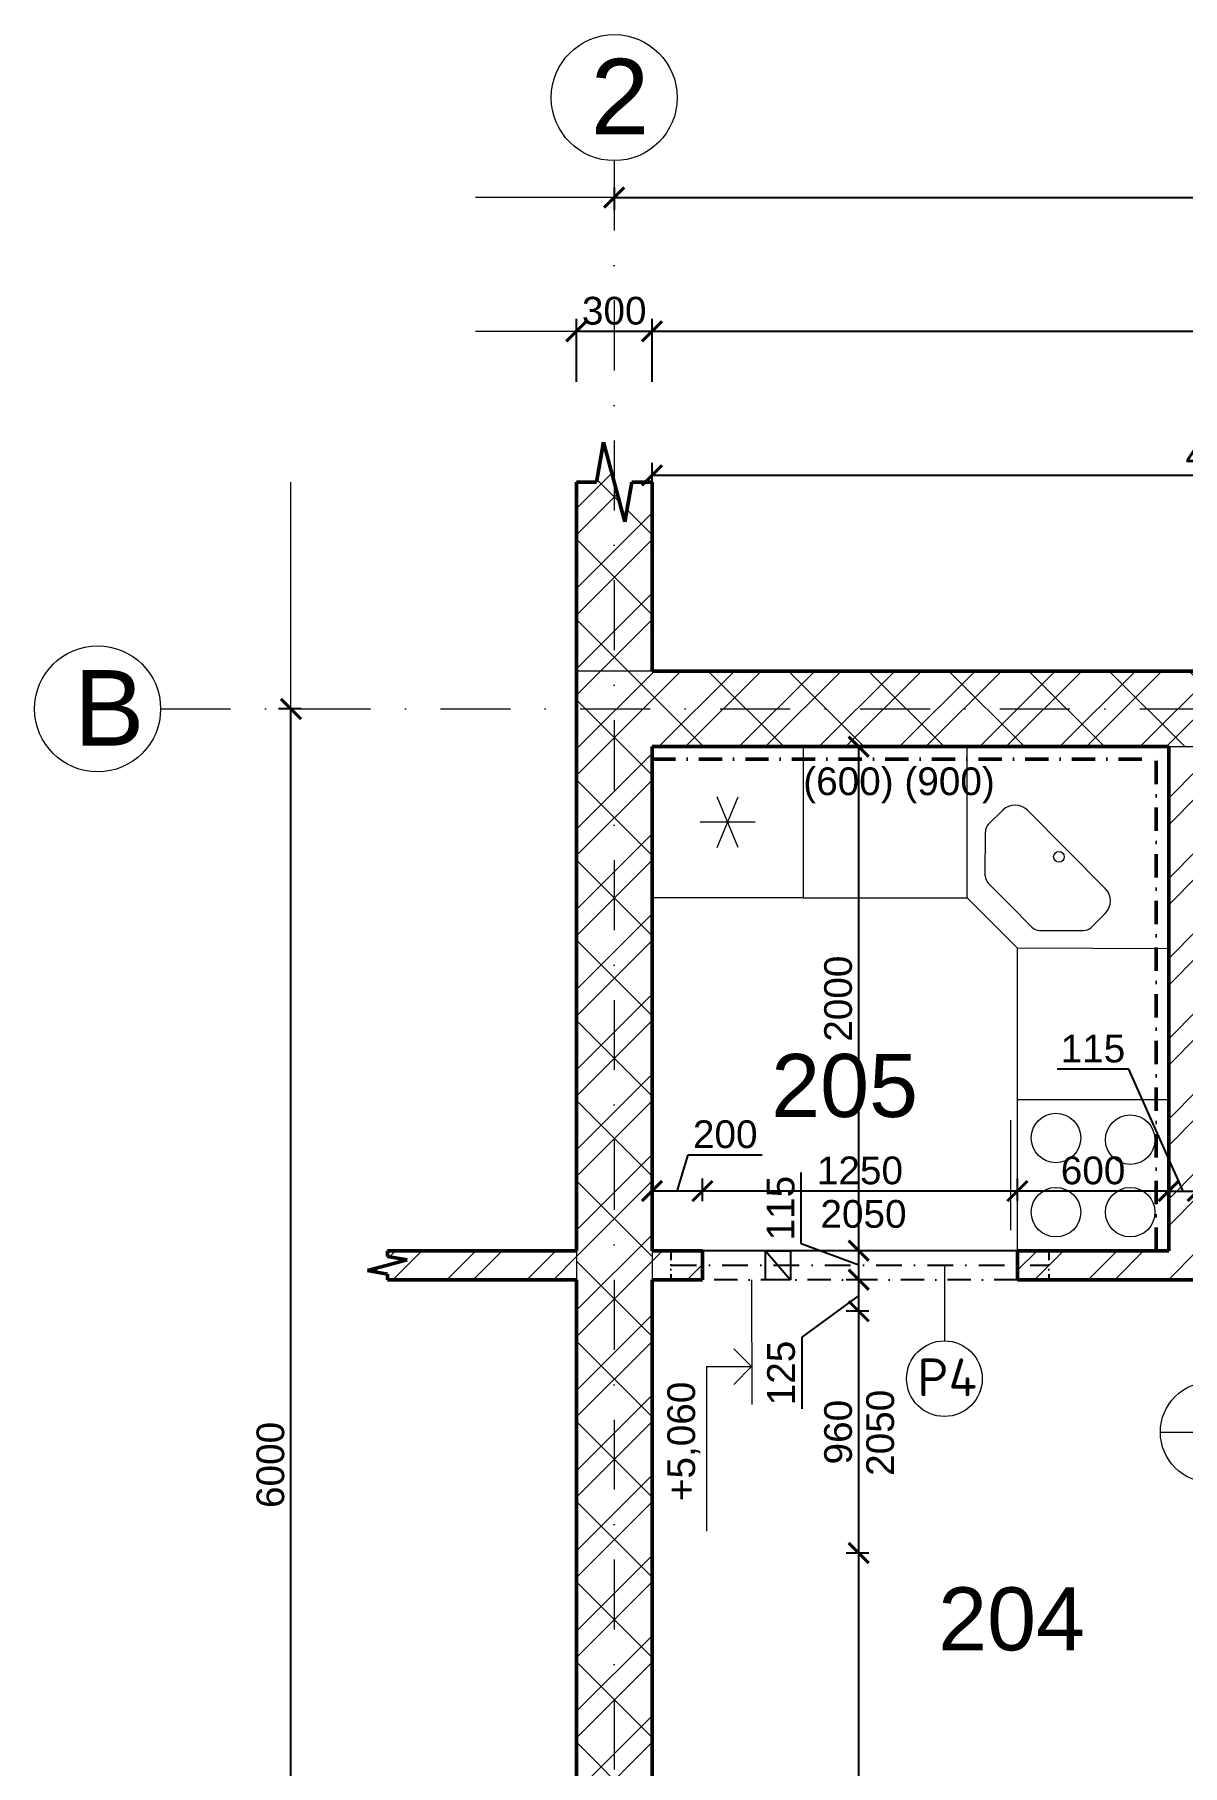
# Model space of a CAD drawing. Header units: millimetres. Extents: x 6026 to 16126, y -569 to 9737.
# Drawn here: x 6026 to 10580, y 2870 to 9737 of the extents above; entities that cross this region are included whole.
import ezdxf

# ---------------------------------------------------------------- set-up
doc = ezdxf.new("R2010")
doc.units = ezdxf.units.MM
doc.header["$LTSCALE"] = 185
doc.linetypes.add('DASHDOT', pattern=[1, 0.5, -0.25, 0, -0.25])
doc.linetypes.add('DIVIDE', pattern=[1.25, 0.5, -0.25, 0, -0.25, 0, -0.25])
for name, color, linetype, lineweight in [('00 popis', 7, 'Continuous', 13), ('00 zařizováky', 7, 'Continuous', 13), ('00 zdivo', 7, 'Continuous', 50), ('00 šrafy', 7, 'Continuous', 13), ('01 tenká čerchovaná', 7, 'DASHDOT', 13), ('01 tlustá dvojčerchovaná', 7, 'DIVIDE', 25), ('01 tlustá plná', 7, 'Continuous', 25), ('01 tlustá čerchovaná', 7, 'DASHDOT', 25), ('01 velmi tlustá plná', 7, 'Continuous', 50), ('oklady', 7, 'DASHDOT', 50)]:
    doc.layers.add(name, color=color, linetype=linetype, lineweight=lineweight)
doc.styles.add('ISOCPEUR', font='isocpeur.ttf')
doc.styles.add('koty4', font='arial.ttf', dxfattribs={"height": 110})
doc.styles.add('místnosti', font='arial.ttf', dxfattribs={"height": 250})
doc.styles.add('osy4', font='arial.ttf', dxfattribs={"height": 300})
doc.dimstyles.new('moje koty osy', dxfattribs={"dimscale": 40, "dimtxt": 110, "dimasz": 2, "dimexe": 1.25, "dimexo": 0.0005, "dimtad": 1, "dimtxsty": 'koty4', "dimblk": 'ARCHTICK', "dimcen": 2.5, "dimadec": 0, "dimazin": 0, "dimtfac": 1, "dimtmove": 0, "dimatfit": 3, "dimfxl": 1, "dimfxlon": 1, "dimarcsym": 0})
doc.dimstyles.new('osy 5', dxfattribs={"dimscale": 40, "dimtxt": 110, "dimasz": 2, "dimexe": 1.25, "dimexo": 0.0005, "dimtad": 1, "dimtxsty": 'koty4', "dimblk": 'ARCHTICK', "dimcen": 2.5, "dimadec": 0, "dimazin": 0, "dimtfac": 1, "dimtmove": 0, "dimatfit": 3, "dimfxl": 5, "dimfxlon": 1, "dimarcsym": 0})
pattern_1 = [(45, (0, 0), (-159.099, 159.099), []), (45, (105, 0), (-159.099, 159.099), [])]

# ---------------------------------------------------------------- blocks, each defined once
blk = doc.blocks.new('SPORÁK')
at = {"layer": '00 zařizováky'}
for p, q in [((385817, 335144), (385817, 335694)), ((385817, 335694), (386367, 335694)), ((386367, 335694), (386367, 335144)), ((386367, 335144), (385817, 335144)), ((385892, 335119), (386292, 335119))]:
    blk.add_line(p, q, dxfattribs=at)
for centre in [(385963.4, 335554), (386227, 335554), (385957, 335284), (386227, 335284)]:
    blk.add_circle(centre, 90, dxfattribs=at)
blk = doc.blocks.new('LEDNIČKA')
at = {"layer": '00 zařizováky'}
for p, q in [((387529.2, 336448.8), (387529.2, 336998.8)), ((387529.2, 336998.8), (388079.2, 336998.8)), ((388079.2, 336998.8), (388079.2, 336448.8)), ((387766, 336631.4), (387842.5, 336816.2)), ((387842.5, 336631.4), (387766, 336816.2)), ((387904.2, 336723.8), (387704.2, 336723.8)), ((388079.2, 336448.8), (387529.2, 336448.8))]:
    blk.add_line(p, q, dxfattribs=at)
blk = doc.blocks.new('_ArchTick')
at = {"color": 0, "linetype": 'ByBlock', "const_width": 0.15}
blk.add_lwpolyline([(-0.5, -0.5), (0.5, 0.5)], dxfattribs=at)
blk = doc.blocks.new('*D33')
at = {"layer": '00 popis', "color": 0, "lineweight": -2, "transparency": 16777216}
for p, q in [((7082.8, 7061.9), (6992.8, 7061.9)), ((7042.8, 1061.9), (7042.8, 7061.9)), ((7082.8, 1061.9), (6992.8, 1061.9))]:
    blk.add_line(p, q, dxfattribs=at)
at = {"layer": 'Defpoints', "color": 0, "transparency": 16777216}
for p in [(7042.8, 7061.9), (8175.5, 7061.9), (7453.9, 1061.9)]:
    blk.add_point(p, dxfattribs=at)
at = {"layer": '00 popis', "color": 0, "lineweight": -2, "transparency": 16777216, "xscale": 80, "yscale": 80, "zscale": 80}
for p, rotation in [((7042.8, 7061.9), 90), ((7042.8, 1061.9), 270)]:
    blk.add_blockref('_ArchTick', p, dxfattribs=dict(at, rotation=rotation))
at = {"layer": '00 popis', "color": 0, "transparency": 16777216, "insert": (6961.7, 4061.9), "char_height": 110, "attachment_point": 5, "rotation": 90, "style": 'koty4'}
blk.add_mtext('6000', dxfattribs=at)
blk = doc.blocks.new('*D36')
at = {"layer": '00 popis', "color": 0, "lineweight": -2, "transparency": 16777216}
for p, q in [((8475.5, 7788.4), (8475.5, 8038.4)), ((13050.5, 7788.4), (13050.5, 8038.4)), ((13050.5, 7988.4), (8475.5, 7988.4))]:
    blk.add_line(p, q, dxfattribs=at)
at = {"layer": 'Defpoints', "color": 0, "transparency": 16777216}
for p in [(8475.5, 7988.4), (8475.5, 7058), (13050.5, 7058)]:
    blk.add_point(p, dxfattribs=at)
at = {"layer": '00 popis', "color": 0, "lineweight": -2, "transparency": 16777216, "xscale": 80, "yscale": 80, "zscale": 80, "rotation": 180}
blk.add_blockref('_ArchTick', (8475.5, 7988.4), dxfattribs=at)
at = {"layer": '00 popis', "color": 0, "lineweight": -2, "transparency": 16777216, "xscale": 80, "yscale": 80, "zscale": 80}
blk.add_blockref('_ArchTick', (13050.5, 7988.4), dxfattribs=at)
at = {"layer": '00 popis', "color": 0, "transparency": 16777216, "insert": (10763, 8069.3), "char_height": 110, "attachment_point": 5, "style": 'koty4'}
blk.add_mtext('4575', dxfattribs=at)
blk = doc.blocks.new('*D38')
at = {"layer": '00 popis', "color": 0, "lineweight": -2, "transparency": 16777216}
for p, q in [((8475.5, 8359.8), (8475.5, 8609.8)), ((14175.5, 8359.8), (14175.5, 8609.8)), ((14175.5, 8559.8), (8475.5, 8559.8))]:
    blk.add_line(p, q, dxfattribs=at)
at = {"layer": 'Defpoints', "color": 0, "transparency": 16777216}
for p in [(8475.5, 8559.8), (8475.5, 7802.1), (14175.5, 7796.7)]:
    blk.add_point(p, dxfattribs=at)
at = {"layer": '00 popis', "color": 0, "lineweight": -2, "transparency": 16777216, "xscale": 80, "yscale": 80, "zscale": 80, "rotation": 180}
blk.add_blockref('_ArchTick', (8475.5, 8559.8), dxfattribs=at)
at = {"layer": '00 popis', "color": 0, "lineweight": -2, "transparency": 16777216, "xscale": 80, "yscale": 80, "zscale": 80}
blk.add_blockref('_ArchTick', (14175.5, 8559.8), dxfattribs=at)
at = {"layer": '00 popis', "color": 0, "transparency": 16777216, "insert": (11325.5, 8640.9), "char_height": 110, "attachment_point": 5, "style": 'koty4'}
blk.add_mtext('5700', dxfattribs=at)
blk = doc.blocks.new('*D39')
at = {"layer": '00 popis', "color": 0, "lineweight": -2, "transparency": 16777216}
for p, q in [((8175.5, 8359.8), (8175.5, 8609.8)), ((8475.5, 8359.8), (8475.5, 8609.8)), ((8475.5, 8559.8), (8175.5, 8559.8))]:
    blk.add_line(p, q, dxfattribs=at)
at = {"layer": 'Defpoints', "color": 0, "transparency": 16777216}
for p in [(8175.5, 8559.8), (8175.5, 7796.7), (8475.5, 7802.1)]:
    blk.add_point(p, dxfattribs=at)
at = {"layer": '00 popis', "color": 0, "lineweight": -2, "transparency": 16777216, "xscale": 80, "yscale": 80, "zscale": 80, "rotation": 180}
blk.add_blockref('_ArchTick', (8175.5, 8559.8), dxfattribs=at)
at = {"layer": '00 popis', "color": 0, "lineweight": -2, "transparency": 16777216, "xscale": 80, "yscale": 80, "zscale": 80}
blk.add_blockref('_ArchTick', (8475.5, 8559.8), dxfattribs=at)
at = {"layer": '00 popis', "color": 0, "transparency": 16777216, "insert": (8325.5, 8641), "char_height": 110, "attachment_point": 5, "style": 'koty4'}
blk.add_mtext('300', dxfattribs=at)
blk = doc.blocks.new('*D40')
at = {"layer": '00 popis', "color": 0, "lineweight": -2, "transparency": 16777216}
for p, q in [((8325.5, 9130.9), (8325.5, 9040.9)), ((8325.5, 9090.9), (14325.5, 9090.9)), ((14325.5, 9130.9), (14325.5, 9040.9))]:
    blk.add_line(p, q, dxfattribs=at)
at = {"layer": 'Defpoints', "color": 0, "transparency": 16777216}
for p in [(8325.5, 9382.2), (14325.5, 9382.2), (14325.5, 9090.9)]:
    blk.add_point(p, dxfattribs=at)
at = {"layer": '00 popis', "color": 0, "lineweight": -2, "transparency": 16777216, "xscale": 80, "yscale": 80, "zscale": 80, "rotation": 180}
blk.add_blockref('_ArchTick', (8325.5, 9090.9), dxfattribs=at)
at = {"layer": '00 popis', "color": 0, "lineweight": -2, "transparency": 16777216, "xscale": 80, "yscale": 80, "zscale": 80}
blk.add_blockref('_ArchTick', (14325.5, 9090.9), dxfattribs=at)
at = {"layer": '00 popis', "color": 0, "transparency": 16777216, "insert": (11325.5, 9172), "char_height": 110, "attachment_point": 5, "style": 'koty4'}
blk.add_mtext('6000', dxfattribs=at)
blk = doc.blocks.new('*D45')
at = {"layer": '00 popis', "color": 0, "lineweight": -2, "transparency": 16777216}
for p, q in [((10366.8, 5632), (10083.3, 5632)), ((10583, 5148.6), (10366.8, 5632)), ((10525.5, 5108.6), (10525.5, 5198.6)), ((10640.5, 5108.6), (10640.5, 5198.6)), ((10525.5, 5148.6), (10640.5, 5148.6))]:
    blk.add_line(p, q, dxfattribs=at)
at = {"layer": 'Defpoints', "color": 0, "transparency": 16777216}
for p in [(10640.5, 5148.6), (10525.5, 4911.9), (10640.5, 4911.9)]:
    blk.add_point(p, dxfattribs=at)
at = {"layer": '00 popis', "color": 0, "lineweight": -2, "transparency": 16777216, "xscale": 80, "yscale": 80, "zscale": 80, "rotation": 180}
blk.add_blockref('_ArchTick', (10525.5, 5148.6), dxfattribs=at)
at = {"layer": '00 popis', "color": 0, "lineweight": -2, "transparency": 16777216, "xscale": 80, "yscale": 80, "zscale": 80}
blk.add_blockref('_ArchTick', (10640.5, 5148.6), dxfattribs=at)
at = {"layer": '00 popis', "color": 0, "transparency": 16777216, "insert": (10225, 5713.2), "char_height": 110, "attachment_point": 5, "style": 'koty4'}
blk.add_mtext('115', dxfattribs=at)
blk = doc.blocks.new('*D56')
at = {"layer": '00 popis', "color": 0, "lineweight": -2, "transparency": 16777216}
for p, q in [((10840.5, 6911.9), (10753.8, 6911.9)), ((10803.8, 6911.9), (10803.8, 6311.9)), ((10840.5, 6311.9), (10753.8, 6311.9))]:
    blk.add_line(p, q, dxfattribs=at)
at = {"layer": 'Defpoints', "color": 0, "transparency": 16777216}
for p in [(10840.5, 6911.9), (10803.8, 6311.9), (10840.5, 6311.9)]:
    blk.add_point(p, dxfattribs=at)
at = {"layer": '00 popis', "color": 0, "lineweight": -2, "transparency": 16777216, "xscale": 80, "yscale": 80, "zscale": 80}
for p, rotation in [((10803.8, 6911.9), 90), ((10803.8, 6311.9), 270)]:
    blk.add_blockref('_ArchTick', p, dxfattribs=dict(at, rotation=rotation))
at = {"layer": '00 popis', "color": 0, "transparency": 16777216, "insert": (10722.6, 6611.9), "char_height": 110, "attachment_point": 5, "rotation": 90, "style": 'koty4'}
blk.add_mtext('    600', dxfattribs=at)
blk = doc.blocks.new('*D61')
at = {"layer": '00 popis', "color": 0, "lineweight": -2, "transparency": 16777216}
for p, q in [((9335.5, 3711.9), (9245.5, 3711.9)), ((9295.5, 1211.9), (9295.5, 3711.9)), ((9287.8, 1211.9), (9345.5, 1211.9))]:
    blk.add_line(p, q, dxfattribs=at)
at = {"layer": 'Defpoints', "color": 0, "transparency": 16777216}
for p in [(9295.5, 3711.9), (11685.5, 3711.9), (9287.7, 1211.9)]:
    blk.add_point(p, dxfattribs=at)
at = {"layer": '00 popis', "color": 0, "lineweight": -2, "transparency": 16777216, "xscale": 80, "yscale": 80, "zscale": 80}
for p, rotation in [((9295.5, 3711.9), 90), ((9295.5, 1211.9), 270)]:
    blk.add_blockref('_ArchTick', p, dxfattribs=dict(at, rotation=rotation))
at = {"layer": '00 popis', "color": 0, "transparency": 16777216, "insert": (9214.4, 2324), "char_height": 110, "attachment_point": 5, "rotation": 90, "style": 'koty4'}
blk.add_mtext('2500', dxfattribs=at)
blk = doc.blocks.new('*D62')
at = {"layer": '00 popis', "color": 0, "lineweight": -2, "transparency": 16777216}
for p, q in [((9335.5, 4671.9), (9245.5, 4671.9)), ((9295.5, 3711.9), (9295.5, 4671.9)), ((9335.5, 3711.9), (9245.5, 3711.9))]:
    blk.add_line(p, q, dxfattribs=at)
at = {"layer": 'Defpoints', "color": 0, "transparency": 16777216}
for p in [(9295.5, 4671.9), (11685.5, 4671.9), (11685.5, 3711.9)]:
    blk.add_point(p, dxfattribs=at)
at = {"layer": '00 popis', "color": 0, "lineweight": -2, "transparency": 16777216, "xscale": 80, "yscale": 80, "zscale": 80}
for p, rotation in [((9295.5, 4671.9), 90), ((9295.5, 3711.9), 270)]:
    blk.add_blockref('_ArchTick', p, dxfattribs=dict(at, rotation=rotation))
at = {"layer": '00 popis', "color": 0, "transparency": 16777216, "insert": (9214.4, 4191.9), "char_height": 110, "attachment_point": 5, "rotation": 90, "style": 'koty4'}
blk.add_mtext('960', dxfattribs=at)
blk = doc.blocks.new('*D63')
at = {"layer": '00 popis', "color": 0, "lineweight": -2, "transparency": 16777216}
for p, q in [((9335.5, 4796.9), (9245.5, 4796.9)), ((9295.5, 4671.9), (9295.5, 4796.9)), ((9295.5, 4734.4), (9069.3, 4568.3)), ((9335.5, 4671.9), (9245.5, 4671.9)), ((9069.3, 4568.3), (9069.3, 4284.8))]:
    blk.add_line(p, q, dxfattribs=at)
at = {"layer": 'Defpoints', "color": 0, "transparency": 16777216}
for p in [(9295.5, 4796.9), (11685.5, 4796.9), (11685.5, 4671.9)]:
    blk.add_point(p, dxfattribs=at)
at = {"layer": '00 popis', "color": 0, "lineweight": -2, "transparency": 16777216, "xscale": 80, "yscale": 80, "zscale": 80}
for p, rotation in [((9295.5, 4796.9), 90), ((9295.5, 4671.9), 270)]:
    blk.add_blockref('_ArchTick', p, dxfattribs=dict(at, rotation=rotation))
at = {"layer": '00 popis', "color": 0, "transparency": 16777216, "insert": (8988.1, 4426.6), "char_height": 110, "attachment_point": 5, "rotation": 90, "style": 'koty4'}
blk.add_mtext('125', dxfattribs=at)
blk = doc.blocks.new('*D64')
at = {"layer": '00 popis', "color": 0, "lineweight": -2, "transparency": 16777216}
for p, q in [((9067.4, 4939), (9067.4, 5222.5)), ((9295.5, 4854.4), (9067.4, 4939)), ((9335.5, 4911.9), (9245.5, 4911.9)), ((9295.5, 4796.9), (9295.5, 4911.9)), ((9335.5, 4796.9), (9245.5, 4796.9))]:
    blk.add_line(p, q, dxfattribs=at)
at = {"layer": 'Defpoints', "color": 0, "transparency": 16777216}
for p in [(9295.5, 4911.9), (9925.5, 4911.9), (11685.5, 4796.9)]:
    blk.add_point(p, dxfattribs=at)
at = {"layer": '00 popis', "color": 0, "lineweight": -2, "transparency": 16777216, "xscale": 80, "yscale": 80, "zscale": 80}
for p, rotation in [((9295.5, 4911.9), 90), ((9295.5, 4796.9), 270)]:
    blk.add_blockref('_ArchTick', p, dxfattribs=dict(at, rotation=rotation))
at = {"layer": '00 popis', "color": 0, "transparency": 16777216, "insert": (8986.2, 5080.7), "char_height": 110, "attachment_point": 5, "rotation": 90, "style": 'koty4'}
blk.add_mtext('115', dxfattribs=at)
blk = doc.blocks.new('*D65')
at = {"layer": '00 popis', "color": 0, "lineweight": -2, "transparency": 16777216}
for p, q in [((9335.5, 6911.9), (9245.5, 6911.9)), ((9295.5, 4911.9), (9295.5, 6911.9)), ((9335.5, 4911.9), (9245.5, 4911.9))]:
    blk.add_line(p, q, dxfattribs=at)
at = {"layer": 'Defpoints', "color": 0, "transparency": 16777216}
for p in [(9295.5, 6911.9), (9500.5, 6911.9), (9925.5, 4911.9)]:
    blk.add_point(p, dxfattribs=at)
at = {"layer": '00 popis', "color": 0, "lineweight": -2, "transparency": 16777216, "xscale": 80, "yscale": 80, "zscale": 80}
for p, rotation in [((9295.5, 6911.9), 90), ((9295.5, 4911.9), 270)]:
    blk.add_blockref('_ArchTick', p, dxfattribs=dict(at, rotation=rotation))
at = {"layer": '00 popis', "color": 0, "transparency": 16777216, "insert": (9214.4, 5911.9), "char_height": 110, "attachment_point": 5, "rotation": 90, "style": 'koty4'}
blk.add_mtext('2000', dxfattribs=at)
blk = doc.blocks.new('*D76')
at = {"layer": '00 popis', "color": 0, "lineweight": -2, "transparency": 16777216}
for p, q in [((9925.5, 5108.6), (9925.5, 5198.6)), ((10525.5, 5108.6), (10525.5, 5198.6)), ((10525.5, 5148.6), (9925.5, 5148.6))]:
    blk.add_line(p, q, dxfattribs=at)
at = {"layer": 'Defpoints', "color": 0, "transparency": 16777216}
for p in [(9925.5, 5148.6), (10525.5, 5090.3), (9925.5, 4848.6)]:
    blk.add_point(p, dxfattribs=at)
at = {"layer": '00 popis', "color": 0, "lineweight": -2, "transparency": 16777216, "xscale": 80, "yscale": 80, "zscale": 80, "rotation": 180}
blk.add_blockref('_ArchTick', (9925.5, 5148.6), dxfattribs=at)
at = {"layer": '00 popis', "color": 0, "lineweight": -2, "transparency": 16777216, "xscale": 80, "yscale": 80, "zscale": 80}
blk.add_blockref('_ArchTick', (10525.5, 5148.6), dxfattribs=at)
at = {"layer": '00 popis', "color": 0, "transparency": 16777216, "insert": (10225.5, 5229.7), "char_height": 110, "attachment_point": 5, "style": 'koty4'}
blk.add_mtext('600', dxfattribs=at)
blk = doc.blocks.new('*D77')
at = {"layer": '00 popis', "color": 0, "lineweight": -2, "transparency": 16777216}
for p, q in [((8675.5, 5108.6), (8675.5, 5198.6)), ((9925.5, 5108.6), (9925.5, 5198.6)), ((9925.5, 5148.6), (8675.5, 5148.6))]:
    blk.add_line(p, q, dxfattribs=at)
at = {"layer": 'Defpoints', "color": 0, "transparency": 16777216}
for p in [(8675.5, 5148.6), (8675.5, 4848.6), (9925.5, 4848.6)]:
    blk.add_point(p, dxfattribs=at)
at = {"layer": '00 popis', "color": 0, "lineweight": -2, "transparency": 16777216, "xscale": 80, "yscale": 80, "zscale": 80, "rotation": 180}
blk.add_blockref('_ArchTick', (8675.5, 5148.6), dxfattribs=at)
at = {"layer": '00 popis', "color": 0, "lineweight": -2, "transparency": 16777216, "xscale": 80, "yscale": 80, "zscale": 80}
blk.add_blockref('_ArchTick', (9925.5, 5148.6), dxfattribs=at)
at = {"layer": '00 popis', "color": 0, "transparency": 16777216, "insert": (9300.5, 5229.7), "char_height": 110, "attachment_point": 5, "style": 'koty4'}
blk.add_mtext('1250', dxfattribs=at)
blk = doc.blocks.new('*D78')
at = {"layer": '00 popis', "color": 0, "lineweight": -2, "transparency": 16777216}
for p, q in [((8575.5, 5148.6), (8618.6, 5292.2)), ((8618.6, 5292.2), (8913.1, 5292.2)), ((8475.5, 5108.6), (8475.5, 5198.6)), ((8675.5, 5108.6), (8675.5, 5198.6)), ((8675.5, 5148.6), (8475.5, 5148.6))]:
    blk.add_line(p, q, dxfattribs=at)
at = {"layer": 'Defpoints', "color": 0, "transparency": 16777216}
for p in [(8475.5, 5148.6), (8475.5, 4848.6), (8675.5, 4848.6)]:
    blk.add_point(p, dxfattribs=at)
at = {"layer": '00 popis', "color": 0, "lineweight": -2, "transparency": 16777216, "xscale": 80, "yscale": 80, "zscale": 80, "rotation": 180}
blk.add_blockref('_ArchTick', (8475.5, 5148.6), dxfattribs=at)
at = {"layer": '00 popis', "color": 0, "lineweight": -2, "transparency": 16777216, "xscale": 80, "yscale": 80, "zscale": 80}
blk.add_blockref('_ArchTick', (8675.5, 5148.6), dxfattribs=at)
at = {"layer": '00 popis', "color": 0, "transparency": 16777216, "insert": (8765.9, 5373.4), "char_height": 110, "attachment_point": 5, "style": 'koty4'}
blk.add_mtext('200', dxfattribs=at)
blk = doc.blocks.new('VYSKOVA KOTA')
at = {"layer": '00 popis'}
for p, q in [((61882.7, 803.1), (61882.7, 624.5)), ((61882.7, 803.1), (62535.4, 803.1)), ((61882.7, 624.5), (61812, 695.2)), ((61882.7, 624.5), (61953.4, 695.2))]:
    blk.add_line(p, q, dxfattribs=at)

msp = doc.modelspace()

# ---------------------------------------------------------------- hatches: boundary and pattern name
at = {"layer": '00 šrafy'}
h = msp.add_hatch(dxfattribs=at)
h.set_pattern_fill('ZDIVO_PEV-STR', color=256, scale=30, pattern_type=2)
h.set_pattern_definition([(45, (0, 0), (-159.099, 159.099), []), (45, (105, 0), (-159.099, 159.099), []), (315, (0, 0), (159.099, 159.099), [])])
h.paths.add_polyline_path([(8475.513, 4796.904), (8475.513, 4911.904), (8475.513, 6911.904), (10525.513, 6911.904), (10640.513, 6911.904), (11040.513, 6911.904), (11155.513, 6911.904), (12810.513, 6911.904), (12925.513, 6911.904), (13050.513, 6911.904), (13050.513, 7211.904), (8475.513, 7211.904), (8475.513, 7961.904), (8395.513, 7961.904), (8367.729, 7804.334), (8283.296, 8119.473), (8255.513, 7961.904), (8175.513, 7961.904), (8175.513, 4911.904), (8175.513, 4796.904), (8175.513, 1211.904), (8475.513, 1211.904)])
h = msp.add_hatch(dxfattribs=at)
h.set_pattern_fill('ZDIVO_OBECNE', color=256, scale=30, pattern_type=2)
h.set_pattern_definition(pattern_1)
h.paths.add_polyline_path([(11040.513, 6311.904), (10640.513, 6311.904), (10640.513, 6911.904), (10525.513, 6911.904), (10525.513, 4911.904), (9925.513, 4911.904), (9925.513, 4796.904), (10640.513, 4796.904), (11685.513, 4796.904), (11685.513, 4671.904), (11800.513, 4671.904), (11800.513, 4796.904), (12925.513, 4796.904), (12925.513, 4911.904), (12925.513, 5161.904), (12810.513, 5161.904), (12810.513, 4911.904), (10640.513, 4911.904), (10640.513, 6196.904), (11155.513, 6196.904), (11155.513, 6911.904), (11040.513, 6911.904)])
h = msp.add_hatch(dxfattribs=at)
h.set_pattern_fill('ZDIVO_OBECNE', color=256, scale=30, pattern_type=2)
h.set_pattern_definition(pattern_1)
h.paths.add_polyline_path([(7504.297, 4875.512), (7425.513, 4889.404), (7425.513, 4911.904), (8175.513, 4911.904), (8175.513, 4796.904), (7425.513, 4796.904), (7425.513, 4819.404), (7346.728, 4833.295)])
h = msp.add_hatch(dxfattribs=at)
h.set_pattern_fill('ZDIVO_OBECNE', color=256, scale=30, pattern_type=2)
h.set_pattern_definition(pattern_1)
h.paths.add_polyline_path([(8675.513, 4911.904), (8475.513, 4911.904), (8475.513, 4796.904), (8675.513, 4796.904)])

# ---------------------------------------------------------------- linework, layer by layer
at = {"layer": '00 popis'}
for p, q in [((8325.513, 9090.856), (7775.513, 9090.856)), ((8175.513, 8559.78), (7775.513, 8559.78)), ((7042.831, 7061.904), (7042.831, 7961.904)), ((9635.638, 4854.078), (9635.638, 4554.078)), ((8870, 4796.904), (8870.844, 4302.247)), ((10492.692, 4191.904), (10892.692, 4191.904))]:
    msp.add_line(p, q, dxfattribs=at)
for centre, radius in [((8325.513, 9487.24), 250), ((6275.513, 7061.904), 250), ((9635.638, 4404.078), 150), ((10692.692, 4191.904), 200)]:
    msp.add_circle(centre, radius, dxfattribs=at)
at = {"layer": '00 zařizováky'}
for p, q in [((8475.513, 7211.904), (8175.513, 7211.904)), ((9725.513, 6311.909), (9725.513, 6911.904)), ((9810.772, 6603.962), (9866.889, 6659.724)), ((10273.897, 6349.438), (9965.883, 6659.41)), ((9797.821, 6399.097), (9798.376, 6574.303)), ((9896.447, 6282.392), (9810.029, 6369.36)), ((9075.513, 6311.909), (9725.513, 6311.909)), ((9725.513, 6311.909), (9925.513, 6111.904)), ((9896.447, 6282.392), (9982.865, 6195.425)), ((10217.467, 6194.682), (10273.584, 6250.444)), ((10012.525, 6183.029), (10187.73, 6182.474)), ((9925.513, 5511.904), (9925.513, 6111.904)), ((10525.513, 6109.448), (9925.513, 6111.904))]:
    msp.add_line(p, q, dxfattribs=at)
msp.add_circle((10090.098, 6474.82), 21, dxfattribs=at)
for centre, radius, start, end in [((9916.229, 6610.07), 70, 44.8184906, 134.8184906), ((9840.376, 6574.17), 42, 134.8184906, 179.8184906), ((9839.821, 6398.964), 42, 179.8184906, 224.8184906), ((10224.243, 6300.098), 70, 314.8184906, 44.8184906), ((10012.658, 6225.029), 42, 224.8184906, 269.8184906), ((10187.863, 6224.474), 42, 269.8184906, 314.8184906)]:
    msp.add_arc(centre, radius, start, end, dxfattribs=at)
at = {"layer": '00 zdivo'}
for p, q in [((8255.513, 7961.904), (8283.296, 8119.473)), ((8367.729, 7804.334), (8283.296, 8119.473)), ((8175.513, 4911.904), (8175.513, 7961.904)), ((8255.513, 7961.904), (8175.513, 7961.904)), ((8395.513, 7961.904), (8367.729, 7804.334)), ((8475.513, 7961.904), (8395.513, 7961.904)), ((8475.513, 7211.904), (8475.513, 7961.904)), ((8475.513, 6911.904), (10525.513, 6911.904)), ((8475.513, 4911.904), (8475.513, 6911.904)), ((10525.513, 4911.904), (10525.513, 6911.904)), ((8175.513, 4911.904), (7425.513, 4911.904)), ((7425.513, 4911.904), (7425.513, 4889.404)), ((7425.513, 4889.404), (7504.297, 4875.512)), ((8475.513, 4911.904), (8675.513, 4911.904)), ((8675.513, 4911.904), (8675.513, 4796.904)), ((10525.513, 4911.904), (9925.513, 4911.904)), ((9925.513, 4911.904), (9925.513, 4796.904)), ((7346.728, 4833.295), (7504.297, 4875.512)), ((7425.513, 4819.404), (7346.728, 4833.295)), ((7425.513, 4819.404), (7425.513, 4796.904)), ((7425.513, 4796.904), (8175.513, 4796.904)), ((8175.513, 1211.904), (8175.513, 4796.904)), ((8475.513, 1211.904), (8475.513, 4796.904)), ((8675.513, 4796.904), (8475.513, 4796.904)), ((10640.513, 4796.904), (9925.513, 4796.904))]:
    msp.add_line(p, q, dxfattribs=at)
at = {"layer": '00 šrafy'}
for p, q in [((10475.513, 6911.904), (10640.513, 6911.904)), ((8175.513, 4911.904), (8175.513, 4796.904)), ((8475.513, 4911.904), (8475.513, 4796.904))]:
    msp.add_line(p, q, dxfattribs=at)
at = {"layer": '01 tenká čerchovaná', "ltscale": 3}
for p, q in [((8325.513, 9237.24), (8325.513, -362.76)), ((6525.513, 7061.904), (16125.513, 7061.904))]:
    msp.add_line(p, q, dxfattribs=at)
at = {"layer": '01 tlustá dvojčerchovaná', "ltscale": 0.4}
for p, q in [((8550.513, 4911.904), (8550.513, 4796.904)), ((10050.513, 4911.904), (10050.513, 4796.904))]:
    msp.add_line(p, q, dxfattribs=at)
at = {"layer": '01 tlustá plná'}
for p, q in [((9925.513, 4911.904), (8675.513, 4911.904)), ((8925.513, 4796.904), (8925.513, 4911.904)), ((8925.513, 4911.904), (9025.513, 4911.904)), ((8925.513, 4911.904), (9025.513, 4796.904)), ((9025.513, 4911.904), (9025.513, 4796.904)), ((9025.513, 4796.904), (8925.513, 4796.904))]:
    msp.add_line(p, q, dxfattribs=at)
at = {"layer": '01 tlustá čerchovaná', "ltscale": 1.1}
msp.add_line((8550.513, 4854.404), (10050.513, 4854.404), dxfattribs=at)
at = {"layer": '01 tlustá čerchovaná'}
msp.add_line((9925.513, 4796.904), (8675.513, 4796.904), dxfattribs=at)
at = {"layer": '01 velmi tlustá plná'}
msp.add_line((8475.513, 7211.904), (13050.513, 7211.904), dxfattribs=at)
at = {"layer": 'oklady'}
for p in [(8475.513, 6861.904), (10475.513, 4911.904)]:
    msp.add_line(p, (10475.513, 6861.904), dxfattribs=at)

# ---------------------------------------------------------------- block references
at = {"layer": '00 popis', "xscale": -1, "rotation": 90}
msp.add_blockref('VYSKOVA KOTA', (9495.309, 66334.963), dxfattribs=at)
msp.add_blockref('VYSKOVA KOTA', (9495.309, 66334.963), dxfattribs=at)
at = {"layer": '01 tlustá plná', "xscale": 1.09090909090909, "yscale": 1.09090909090909, "zscale": 1.09090909090909}
msp.add_blockref('LEDNIČKA', (-414283.643, -360723.136), dxfattribs=at)
at = {"layer": '01 tlustá plná', "xscale": 1.090909090909091, "yscale": 1.090909090909091, "zscale": 1.090909090909091, "rotation": 270}
msp.add_blockref('SPORÁK', (-355686.106, 426403.229), dxfattribs=at)

# ---------------------------------------------------------------- texts
at = {"layer": '00 popis', "linetype": 'Continuous', "lineweight": 30, "style": 'ISOCPEUR'}
msp.add_text('P4', height=150, dxfattribs=at).set_placement((9528.268, 4334.263))
at = {"layer": '00 popis', "linetype": 'Continuous', "lineweight": 30, "style": 'koty4'}
msp.add_text('+5,060', height=110, rotation=90, dxfattribs=at).set_placement((8646.184, 3918.048))
at = {"layer": '00 popis', "attachment_point": 1}
for s, width, gutter_width, insert, char_height, style in [('2', 288.70459, 1000, (8231.593, 9641.121), 300, 'osy4'), ('B', 288.70459, 1000, (6181.593, 7215.784), 300, 'osy4'), ('(600) (900)', 2058.30656, 750, (9075.513, 6829.588), 110, 'koty4'), ('205', 500, 2500, (8948.292, 5692.433), 250, 'místnosti'), ('2050', 349.51348, 550, (9143.624, 5112.88), 110, 'koty4'), ('204', 765.47953, 1250, (9610.897, 3576.079), 250, 'místnosti')]:
    msp.add_mtext_dynamic_manual_height_columns(s, width=width, gutter_width=gutter_width, heights=[0], dxfattribs=dict(at, insert=insert, char_height=char_height, style=style))
at = {"layer": '00 popis', "insert": (9325.66, 4018.419), "char_height": 110, "attachment_point": 1, "rotation": 90, "style": 'koty4'}
msp.add_mtext_dynamic_manual_height_columns('2050', width=653.0594, gutter_width=750, heights=[0], dxfattribs=at)

# ---------------------------------------------------------------- dimensions: what is measured, and where the dimension line sits
at = {"layer": '00 popis'}
dim = msp.add_linear_dim(base=(14325.513, 9090.856), p1=(8325.513, 9382.183), p2=(14325.513, 9382.183), dimstyle='moje koty osy', dxfattribs=at)
dim.commit()
dim.dimension.update_dxf_attribs({"geometry": '*D40', "text_midpoint": (11325.513, 9090.856), "dimtype": 160})
for base, p1, p2, dimstyle, picture, middle in [((8175.513, 8559.78), (8475.513, 7802.092), (8175.513, 7796.727), 'osy 5', '*D39', (8325.513, 8640.981)), ((8475.513, 8559.78), (14175.513, 7796.727), (8475.513, 7802.092), 'osy 5', '*D38', (11325.513, 8640.943)), ((8475.513, 5148.582), (8675.513, 4848.582), (8475.513, 4848.582), 'moje koty osy', '*D78', (8643.612, 5373.408)), ((8675.513, 5148.582), (9925.513, 4848.582), (8675.513, 4848.582), 'moje koty osy', '*D77', (9300.513, 5229.745))]:
    dim = msp.add_linear_dim(base=base, p1=p1, p2=p2, dimstyle=dimstyle, override={"dimtmove": 1}, dxfattribs=at)
    dim.commit()
    dim.dimension.update_dxf_attribs({"geometry": picture, "text_midpoint": middle})
for base, p1, p2, dimstyle, picture, middle in [((8475.513, 7988.369), (13050.513, 7058.004), (8475.513, 7058.004), 'osy 5', '*D36', (10763.013, 8069.307)), ((9925.513, 5148.582), (10525.513, 5090.259), (9925.513, 4848.582), 'moje koty osy', '*D76', (10225.513, 5229.745))]:
    dim = msp.add_linear_dim(base=base, p1=p1, p2=p2, dimstyle=dimstyle, dxfattribs=at)
    dim.commit()
    dim.dimension.update_dxf_attribs({"geometry": picture, "text_midpoint": middle})
dim = msp.add_linear_dim(base=(7042.831, 7061.904), p1=(7453.869, 1061.904), p2=(8175.513, 7061.904), angle=90, dimstyle='moje koty osy', dxfattribs=at)
dim.commit()
dim.dimension.update_dxf_attribs({"geometry": '*D33', "text_midpoint": (6961.668, 4061.904)})
for base, p1, p2, picture, middle in [((9295.547, 6911.904), (9925.513, 4911.904), (9500.513, 6911.904), '*D65', (9214.384, 5911.904)), ((9295.547, 4671.904), (11685.513, 3711.904), (11685.513, 4671.904), '*D62', (9214.384, 4191.904))]:
    dim = msp.add_linear_dim(base=base, p1=p1, p2=p2, angle=90, dimstyle='moje koty osy', override={"dimtmove": 1}, dxfattribs=at)
    dim.commit()
    dim.dimension.update_dxf_attribs({"geometry": picture, "text_midpoint": middle})
dim = msp.add_linear_dim(base=(10803.79, 6311.904), p1=(10840.513, 6911.904), p2=(10840.513, 6311.904), angle=90, text='    <>', dimstyle='moje koty osy', dxfattribs=at)
dim.commit()
dim.dimension.update_dxf_attribs({"geometry": '*D56', "text_midpoint": (10722.627, 6611.904)})
for base, p1, p2, angle, picture, middle in [((10640.513, 5148.582), (10525.513, 4911.904), (10640.513, 4911.904), 180, '*D45', (10341.781, 5632.029)), ((9295.547, 4911.904), (11685.513, 4796.904), (9925.513, 4911.904), 90, '*D64', (9067.373, 4963.954)), ((9295.547, 4796.904), (11685.513, 4671.904), (11685.513, 4796.904), 90, '*D63', (9069.295, 4543.306))]:
    dim = msp.add_linear_dim(base=base, p1=p1, p2=p2, angle=angle, dimstyle='moje koty osy', override={"dimtmove": 1}, dxfattribs=at)
    dim.commit()
    dim.dimension.update_dxf_attribs({"geometry": picture, "text_midpoint": middle, "dimtype": 160})
dim = msp.add_linear_dim(base=(9295.547, 3711.904), p1=(9287.733, 1211.904), p2=(11685.513, 3711.904), angle=90, dimstyle='moje koty osy', dxfattribs=at)
dim.commit()
dim.dimension.update_dxf_attribs({"geometry": '*D61', "text_midpoint": (9295.547, 2323.952), "dimtype": 160})

doc.saveas('drawing.dxf')
